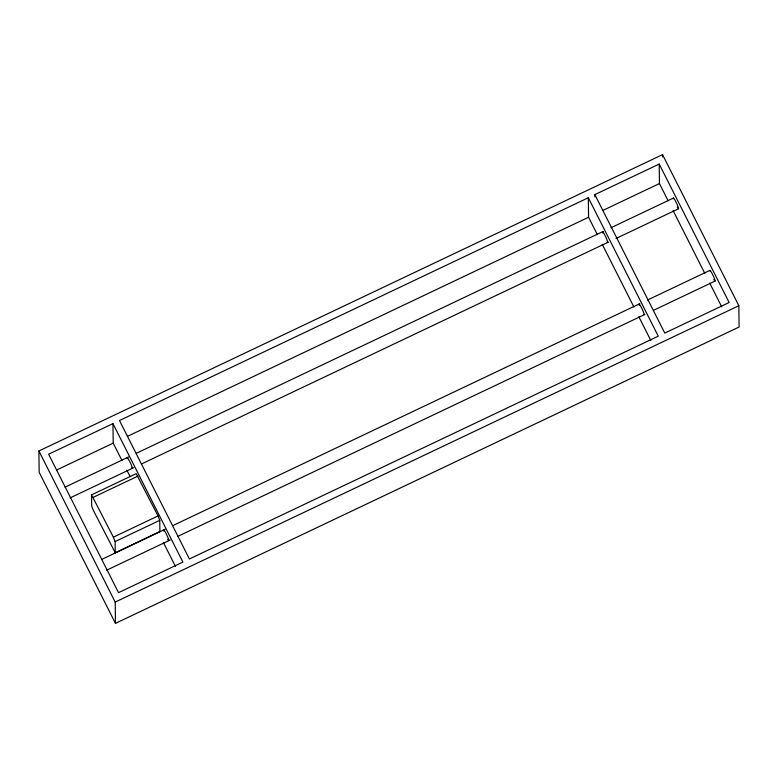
<?xml version="1.0" encoding="UTF-8"?>
<svg xmlns="http://www.w3.org/2000/svg" width="778" height="778" viewBox="0 0 778 778"><rect width="100%" height="100%" fill="white"/><g stroke="black" fill="none" stroke-linecap="round" stroke-linejoin="round"><path stroke-width="1.17" d="M38.9 450.987L662.535 154.627L738.837 305.715L739.1 327.013L115.465 623.373L39.163 472.285L38.9 450.987L115.202 602.084L115.465 623.373M112.956 423.631L48.615 454.216L118.538 592.661L182.879 562.086L112.956 423.631L113.199 443.139L121.942 460.45M588.333 197.729L119.481 420.538L189.404 558.983L658.266 336.174L588.333 197.729L588.576 217.237L597.319 234.538M594.859 194.626L659.209 164.051L729.132 302.496L664.782 333.081L594.859 194.626L594.888 196.922M56.483 470.087L113.199 443.139M127.388 436.4L588.576 217.237M602.726 210.507L659.443 183.559L659.209 164.051M65.031 487.184L128.613 456.968M136.286 453.321L603.271 231.397M610.944 227.75L673.437 198.059M70.137 497.891L133.719 467.675M141.392 464.028L608.377 242.114M616.05 238.467L678.542 208.767M91.541 494.866L136.179 473.646L158.022 515.95L159.762 520.356L159.898 531.578L115.261 552.788L93.418 510.494L91.678 506.089L91.541 494.866L113.374 537.16L115.125 541.566L115.261 552.788M93.263 497.327L137.901 476.117M113.374 537.16L158.022 515.95M115.125 541.566L159.762 520.356M101.548 559.489L165.131 529.273M172.804 525.627L639.788 303.702M647.461 300.055L709.954 270.365M106.654 570.196L170.236 539.981M177.909 536.334L644.894 314.419M653.666 310.247L715.05 281.072M115.202 602.084L738.837 305.715M659.443 183.559L668.185 200.86M673.096 210.595L704.78 273.331M709.701 283.066L721.721 306.863M602.23 244.273L633.914 307.009M638.835 316.743L650.855 340.54M126.853 470.184L130.13 476.671M163.458 542.655L175.478 566.452M662.535 154.627L662.564 156.991M673.485 198.867A5.932 0.622 64.6 0 1 676.432 202.902A5.932 0.622 64.6 0 1 678.085 208.426M677.414 207.434A5.932 0.622 64.6 0 1 677.249 207.172M710.003 271.172A5.932 0.622 64.6 0 1 711.578 272.553A5.932 0.622 64.6 0 1 714.865 279.808A5.932 0.622 64.6 0 1 713.766 279.467M163.837 531.034A5.932 0.622 64.6 0 1 165.121 531.773A5.932 0.622 64.6 0 1 168.525 539.096A5.932 0.622 64.6 0 1 167.698 539.349M639.322 305.482A5.932 0.622 64.6 0 1 640.041 305.112A5.932 0.622 64.6 0 1 643.396 311.852A5.932 0.622 64.6 0 1 643.824 314.516M127.32 458.738A5.932 0.622 64.6 0 1 128.37 459.069A5.932 0.622 64.6 0 1 131.696 465.934A5.932 0.622 64.6 0 1 131.774 467.928M602.814 233.176A5.932 0.622 64.6 0 1 603.602 232.923A5.932 0.622 64.6 0 1 607.015 239.877A5.932 0.622 64.6 0 1 607.151 242.016"/></g></svg>
